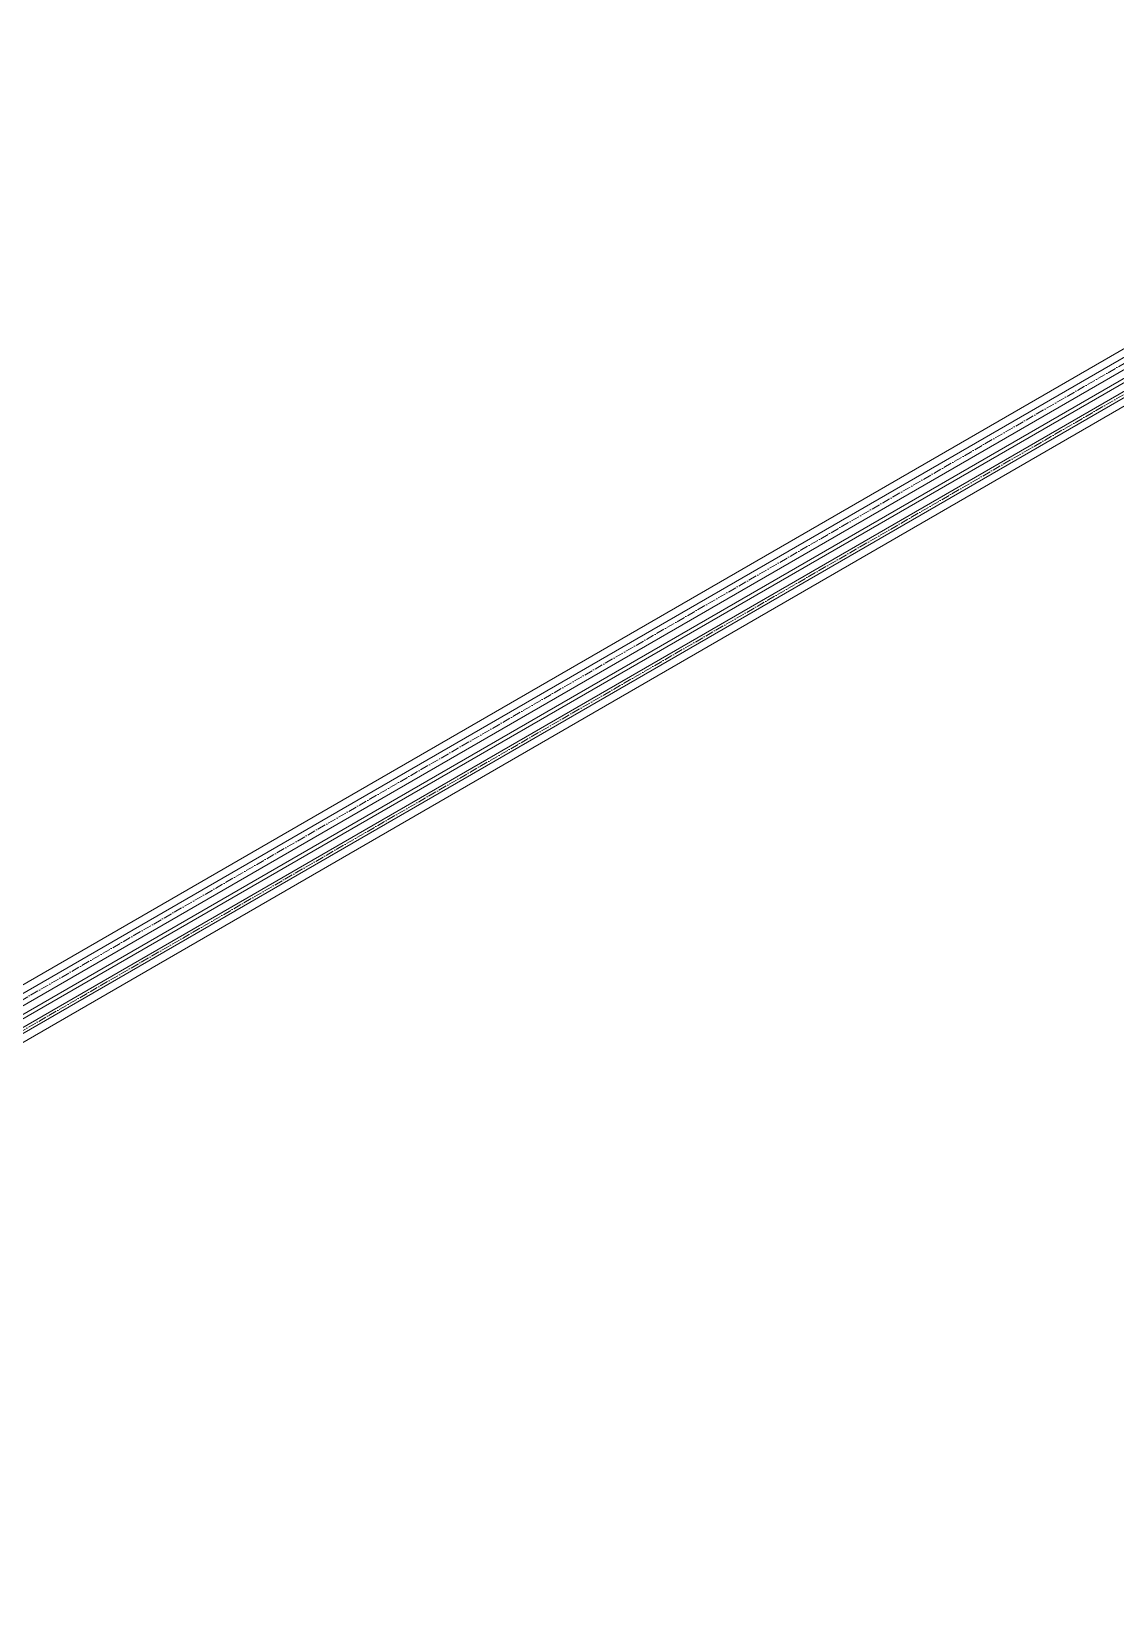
# Model space of a CAD drawing. Header units: millimetres. Extents: x -88595 to 880822, y -1054509 to -148035.
# Drawn here: x 431258 to 432549, y -309925 to -308064 of the extents above; entities that cross this region are included whole.
import ezdxf

# ---------------------------------------------------------------- set-up
doc = ezdxf.new("R2010")
doc.units = ezdxf.units.MM
doc.linetypes.add('$12$ADSK_Осевая', pattern=[14, 10, -2, 0, -2])
doc.layers.add('Изоляция', color=7, linetype='Continuous', lineweight=18)
doc.layers.add('Трубопровод', color=7, linetype='Continuous', lineweight=18)

msp = doc.modelspace()

# ---------------------------------------------------------------- linework, layer by layer
at = {"layer": 'Изоляция', "color": 134, "true_color": 0x00a6a6}
for p, q in [((433212.2, -308064), (430052.8, -309888.1)), ((430068.2, -309914.7), (433227.5, -308090.6))]:
    msp.add_line(p, q, dxfattribs=at)
at = {"layer": 'Изоляция', "color": 190, "true_color": 0x8000ff}
for p, q in [((433235.6, -308090.9), (430096.2, -309903.5)), ((430108.4, -309924.5), (433247.8, -308112))]:
    msp.add_line(p, q, dxfattribs=at)
at = {"layer": 'Трубопровод', "color": 134, "true_color": 0x00a6a6}
for p, q in [((433216.7, -308071.8), (430057.3, -309895.9)), ((430063.7, -309906.9), (433223, -308082.8))]:
    msp.add_line(p, q, dxfattribs=at)
at = {"layer": 'Трубопровод', "color": 134, "linetype": '$12$ADSK_Осевая', "true_color": 0x00a6a6}
msp.add_line((433219.9, -308077.3), (430060.5, -309901.4), dxfattribs=at)
msp.add_line((433219.9, -308077.3), (430060.5, -309901.4), dxfattribs=at)
at = {"layer": 'Трубопровод', "color": 190, "true_color": 0x8000ff}
for p, q in [((433240.1, -308098.7), (430100.7, -309911.2)), ((430103.9, -309916.7), (433243.3, -308104.2))]:
    msp.add_line(p, q, dxfattribs=at)
at = {"layer": 'Трубопровод', "color": 190, "linetype": '$12$ADSK_Осевая', "true_color": 0x8000ff}
msp.add_line((433241.7, -308101.5), (430102.3, -309914), dxfattribs=at)
msp.add_line((433241.7, -308101.5), (430102.3, -309914), dxfattribs=at)

doc.saveas('drawing.dxf')
